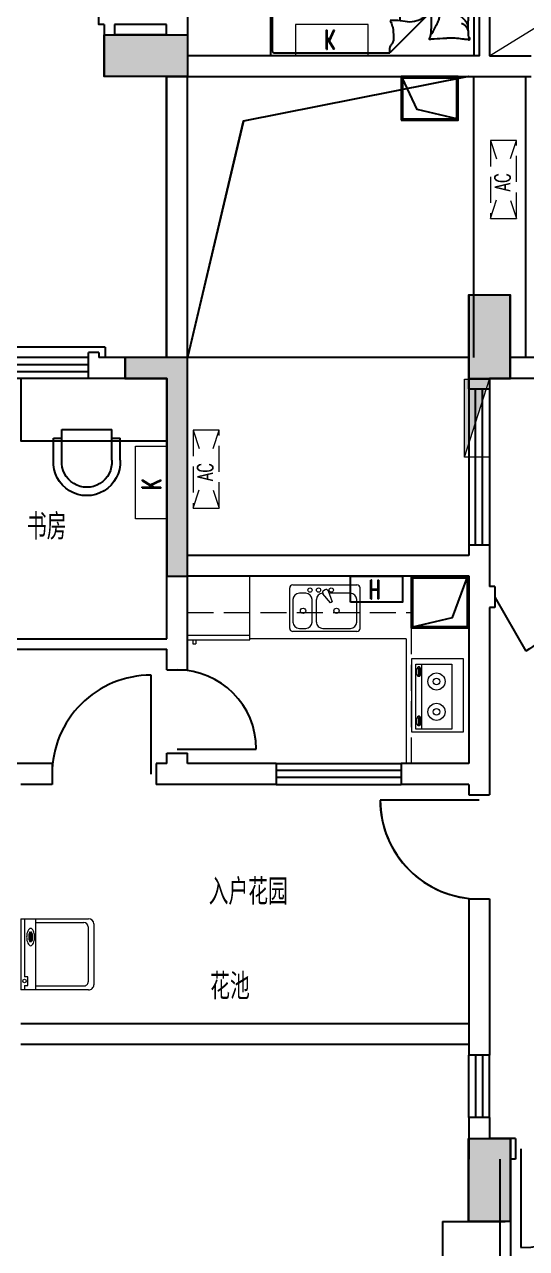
# Model space of a CAD drawing. Extents: x -503369 to -468969, y -592991 to -562131.
# Drawn here: x -495534 to -490714, y -582319 to -570561 of the extents above; entities that cross this region are included whole.
import ezdxf
from ezdxf.enums import TextEntityAlignment as Align

# ---------------------------------------------------------------- set-up
doc = ezdxf.new("R2010")
doc.units = 0
doc.header["$LTSCALE"] = 1000
doc.header["$MEASUREMENT"] = 0
doc.linetypes.add('DASH', pattern=[0.35, 0.25, -0.1])
doc.layers.get('0').update_dxf_attribs({"linetype": 'CONTINUOUS'})
for name, color, linetype, lineweight in [('-XHS', 11, 'CONTINUOUS', 5), ('AC', 11, 'CONTINUOUS', 9), ('axis3', 134, 'CONTINUOUS', 13), ('FUR1', 223, 'CONTINUOUS', 0), ('PS', 30, 'CONTINUOUS', 9), ('房间名称', 7, 'CONTINUOUS', 9), ('轴线尺寸', 3, 'CONTINUOUS', 13)]:
    doc.layers.add(name, color=color, linetype=linetype, lineweight=lineweight)
for name, color, linetype in [('F', 8, 'CONTINUOUS'), ('FUR', 8, 'CONTINUOUS'), ('H1', 8, 'CONTINUOUS'), ('see', 200, 'CONTINUOUS'), ('STAIR', 3, 'CONTINUOUS'), ('WALL', 2, 'CONTINUOUS'), ('WINDOW', 3, 'CONTINUOUS'), ('WINDOW_TEXT', 7, 'CONTINUOUS'), ('Z1', 2, 'CONTINUOUS'), ('栏杆', 140, 'CONTINUOUS'), ('烟道', 193, 'CONTINUOUS'), ('热水器', 193, 'CONTINUOUS')]:
    doc.layers.add(name, color=color, linetype=linetype)
doc.layers.get('轴线尺寸').off()
doc.styles.add('_HZTXT1', font='romand.shx', dxfattribs={"width": 0.7, "bigfont": 'hztxt.shx'})
doc.styles.add('_ROMANC', font='ROMANC', dxfattribs={"width": 0.6})
doc.styles.add('DIM_FONT', font='ROMAND.shx', dxfattribs={"width": 0.7})
doc.styles.add('SIMPLEX', font='SIMPLEX.SHX')
doc.styles.get("Standard").update_dxf_attribs({"font": 'GBENOR', "bigfont": 'GBCBIG'})
doc.styles.add('ZBHZ', font='simplex.shx', dxfattribs={"width": 0.7, "bigfont": 'zbhz.shx'})

# ---------------------------------------------------------------- blocks, each defined once
blk = doc.blocks.new('_WBLK')
for p, q in [((-0.5, 0.5), (0.5, 0.5)), ((0.5, 0.1667), (-0.5, 0.1667)), ((0.5, -0.1667), (-0.5, -0.1667)), ((-0.5, -0.5), (0.5, -0.5))]:
    blk.add_line(p, q)
at = {"layer": 'WINDOW_TEXT', "style": 'SIMPLEX', "flags": 9}
blk.add_attdef('A', text='', height=1, dxfattribs=at).set_placement((0, 1.5), align=Align.MIDDLE)
blk = doc.blocks.new('_DBLK')
blk.add_line((-0.45, 0), (-0.45, -0.95))
blk.add_arc((-0.45, 0), 0.95, 270, 0)
at = {"layer": 'WINDOW_TEXT', "style": 'SIMPLEX', "flags": 9}
blk.add_attdef('A', text='', height=1, dxfattribs=at).set_placement((0, 1.5), align=Align.MIDDLE)
blk = doc.blocks.new('_DBLK1')
for p, q in [((-0.5, 0), (-0.25, -0.433)), ((0.5, 0), (0.25, -0.433))]:
    blk.add_line(p, q)
for centre, start, end in [((-0.5, 0), 300, 0), ((0.5, 0), 180, 240)]:
    blk.add_arc(centre, 0.5, start, end)
at = {"style": 'SIMPLEX', "flags": 9}
blk.add_attdef('A', text='', height=1, dxfattribs=at).set_placement((0, 1.5), align=Align.MIDDLE)
blk = doc.blocks.new('dghy')
at = {"layer": 'H1'}
for points in [[(440741, 451541), (441541, 451541), (440741, 451141), (441541, 451141)], [(444241, 449041), (444641, 449041), (444241, 448241), (444641, 448241)], [(440941, 448441), (441541, 448441), (440941, 448241), (441341, 448241)], [(441341, 448241), (441541, 448441), (441341, 446341), (441541, 446341)], [(444241, 440941), (444641, 440941), (444241, 440141), (444641, 440141)]]:
    blk.add_solid(points, dxfattribs=at)
at = {"layer": 'Z1'}
for points in [[(441541, 451141), (440741, 451141), (440741, 451541), (441541, 451541), (441541, 451341), (441541, 451341)], [(444241, 448241), (444641, 448241), (444641, 449041), (444241, 449041)], [(441541, 446341), (441541, 448441), (440941, 448441), (440941, 448241), (441341, 448241), (441341, 446341)], [(444241, 440941), (444641, 440941), (444641, 440141), (444241, 440141)]]:
    blk.add_lwpolyline(points, close=True, dxfattribs=at)
blk = doc.blocks.new('M_C3')
for p, q in [((-319, 296), (-319, 84)), ((-239, 296), (-239, 0)), ((239, 296), (239, 0)), ((319, 296), (319, 84)), ((-319, 84), (-239, 84)), ((-239, 0), (239, 0)), ((239, 84), (319, 84))]:
    blk.add_line(p, q)
for radius, start, end in [(320, 356.4494, 183.5506), (240, 355.2636, 184.7364)]:
    blk.add_arc((0, 316), radius, start, end)
at = {"width": 0.8, "flags": 9}
for tag in ['YSIZE', 'XSIZE', 'XSIZE', 'YSIZE']:
    blk.add_attdef(tag, (0, 0), '', height=0.5, dxfattribs=at)
blk = doc.blocks.new('K')
at = {"layer": 'AC'}
blk.add_lwpolyline([(0, 0), (700, 0), (700, -300), (0, -300)], close=True, dxfattribs=at)
at = {"layer": 'AC', "style": '_HZTXT1', "width": 0.7}
blk.add_text('K', height=180, rotation=360, dxfattribs=at).set_placement((278, -244))
blk = doc.blocks.new('A$C508A78C2')
at = {"layer": 'AC', "xscale": -1, "rotation": 270}
blk.add_blockref('K', (300, 0), dxfattribs=at)
blk = doc.blocks.new('f')
at = {"layer": '热水器'}
blk.add_lwpolyline([(497435, 492394), (497435, 492144), (496935, 492144), (496935, 492394)], close=True, dxfattribs=at)
at = {"layer": '热水器', "style": '_HZTXT1', "oblique": -180, "text_generation_flag": 4, "width": 0.7}
blk.add_text('H', height=180, rotation=180, dxfattribs=at).set_placement((497262, 492182))
blk = doc.blocks.new('A$C3C1C112D')
for p, q in [((690, 706), (0, 706)), ((0, 50), (0, 706)), ((43, 670), (0, 670)), ((43, 671), (43, 640)), ((43, 640), (126, 640)), ((126, 640), (126, 671)), ((690, 670), (126, 670)), ((468, 619), (468, 607)), ((478, 610), (478, 593)), ((543, 610), (478, 610)), ((478, 593), (543, 593)), ((543, 593), (543, 610)), ((560, 618), (560, 607)), ((690, 706), (690, 50)), ((0, 561), (690, 561)), ((38, 562), (38, 95)), ((652, 562), (652, 95)), ((640, 0), (50, 0)), ((612, 55), (78, 55))]:
    blk.add_line(p, q)
blk.add_lwpolyline([(428, 611, 0.185158), (433, 599, 0.102042), (453, 584, 0.060862), (478, 576, 0.047173), (511, 573, 0.047173), (545, 576, 0.060862), (570, 584, 0.102042), (590, 599, 0.185158), (595, 611, 0.185158), (590, 624, 0.102042), (570, 638, 0.060862), (545, 647, 0.047173), (511, 650, 0.047173), (478, 647, 0.060862), (453, 638, 0.102042), (433, 624, 0.185158)], format="xyb", close=True)
for points in [[(560, 618, 0.259034), (558, 621, 0.076276), (546, 626, 0.036515), (533, 629, 0.026615), (514, 630, 0.026615), (495, 629, 0.036515), (482, 626, 0.076276), (470, 621, 0.259034), (468, 618, 0.078462), (468, 617, 0.056762)], [(560, 607, 0.259034), (558, 611, 0.076276), (546, 616, 0.036515), (533, 618, 0.026615), (514, 619, 0.026615), (495, 618, 0.036515), (482, 616, 0.076276), (470, 611, 0.259034), (468, 607, 0.259034), (470, 604, 0.056762), (478, 600, 0.036515)], [(543, 598, 0.008736), (546, 599, 0.076276), (558, 604, 0.259034), (560, 607, 0.259034)]]:
    blk.add_lwpolyline(points, format="xyb")
blk.add_circle((86, 671), 17.5)
for centre, radius, start, end in [((50, 50), 50, 180.0011, 270.0011), ((78, 95), 40, 180.0011, 270.0011), ((612, 95), 40, 270.0011, 0.0011), ((640, 50), 50, 270.0011, 0.0011)]:
    blk.add_arc(centre, radius, start, end)
at = {"oblique": 0, "width": 0.8, "flags": 9}
for tag in ['XSIZE', 'YSIZE']:
    blk.add_attdef(tag, (345, 706), '', height=0.5, rotation=0.0011, dxfattribs=at)
blk = doc.blocks.new('_C10HGB')
at = {"linetype": 'DASH'}
for p, q in [((0, 250), (177, 191)), ((750, 250), (573, 191)), ((172, 57), (0, 0)), ((575, 58), (750, 0))]:
    blk.add_line(p, q, dxfattribs=at)
blk.add_lwpolyline([(750, 0), (750, 250), (0, 250), (0, 0), (750, 0)], dxfattribs=at)
at = {"style": '_ROMANC', "width": 0.7}
blk.add_text('AC', height=148.6, rotation=360, dxfattribs=at).set_placement((261, 60))
at = {"style": 'DIM_FONT', "width": 0.8, "flags": 9}
for tag in ['XSIZE', 'YSIZE']:
    blk.add_attdef(tag, (0, 0), '', height=0.5, dxfattribs=at)
blk = doc.blocks.new('HFFG')
at = {"layer": 'STAIR'}
blk.add_line((367341, 318622), (370041, 318622), dxfattribs=at)
at = {"layer": 'AC', "xscale": -1, "rotation": 270}
blk.add_blockref('_C10HGB', (369737, 317175), dxfattribs=at)
blk = doc.blocks.new('A$C65CE207E')
for p, q in [((500, 700), (0, 700)), ((0, 700), (0, 0)), ((44, 649), (387, 649)), ((44, 27), (44, 649)), ((52, 607), (68, 607)), ((52, 543), (52, 607)), ((77, 624), (66, 624)), ((68, 607), (68, 543)), ((100, 27), (100, 649)), ((387, 649), (387, 27)), ((500, 0), (500, 700)), ((68, 543), (52, 543)), ((78, 532), (66, 532)), ((52, 70), (52, 134)), ((52, 134), (68, 134)), ((77, 151), (66, 151)), ((68, 134), (68, 70)), ((387, 27), (44, 27)), ((68, 70), (52, 70)), ((78, 59), (66, 59)), ((0, 0), (500, 0))]:
    blk.add_line(p, q)
for points in [[(57, 607, -0.008736), (58, 610, -0.076276), (63, 622, -0.259034), (66, 624, -0.259034)], [(66, 624, -0.259034), (70, 622, -0.076276), (75, 610, -0.036515), (77, 597, -0.026615), (78, 578, -0.026615), (77, 559, -0.036515), (75, 546, -0.076276), (70, 534, -0.259034), (66, 532, -0.259034), (63, 534, -0.056762), (59, 543, -0.036515)], [(77, 624, -0.259034), (80, 622, -0.076276), (85, 610, -0.036515), (88, 597, -0.026615), (89, 578, -0.026615), (88, 559, -0.036515), (85, 546, -0.076276), (80, 534, -0.259034), (77, 532, -0.078462), (76, 532, -0.056762)], [(57, 134, -0.008736), (58, 137, -0.076276), (63, 149, -0.259034), (66, 151, -0.259034)], [(66, 151, -0.259034), (70, 149, -0.076276), (75, 137, -0.036515), (77, 124, -0.026615), (78, 105, -0.026615), (77, 86, -0.036515), (75, 73, -0.076276), (70, 61, -0.259034), (66, 59, -0.259034), (63, 61, -0.056762), (59, 70, -0.036515)], [(77, 151, -0.259034), (80, 149, -0.076276), (85, 137, -0.036515), (88, 124, -0.026615), (89, 105, -0.026615), (88, 86, -0.036515), (85, 73, -0.076276), (80, 61, -0.259034), (77, 59, -0.078462), (76, 59, -0.056762)]]:
    blk.add_lwpolyline(points, format="xyb")
for centre, radius in [((241, 484), 82.5), ((241, 484), 31.6), ((241, 192), 82.5), ((241, 192), 31.6)]:
    blk.add_circle(centre, radius)
at = {"oblique": -180, "text_generation_flag": 4, "width": 0.8, "flags": 9}
for tag in ['YSIZE', 'XSIZE']:
    blk.add_attdef(tag, (500, 350), '', height=0.5, rotation=90, dxfattribs=at)
blk = doc.blocks.new('REF1')
for p, q in [((-300, -566), (300, -566)), ((-250, -610), (-250, -650)), ((-250, -650), (-220, -650)), ((-220, -610), (-220, -650))]:
    blk.add_line(p, q)
blk.add_lwpolyline([(-300, -610), (300, -610), (300, 0), (-300, 0)], close=True)
blk = doc.blocks.new('M_E29JIV')
at = {"color": 0, "linetype": 'ByBlock'}
for p, q in [((0, -307), (0, 307)), ((31, 337), (419, 337)), ((82, 245), (82, 40)), ((358, 307), (143, 307)), ((419, -20), (419, 245)), ((450, 307), (450, -307)), ((48, 2), (57, -12)), ((59, 31), (163, 70)), ((173, 53), (87, -18)), ((163, 70), (173, 53)), ((143, -82), (358, -82)), ((82, -184), (82, -245)), ((358, -123), (143, -123)), ((419, -245), (419, -184)), ((419, -338), (31, -338)), ((143, -307), (358, -307))]:
    blk.add_line(p, q, dxfattribs=at)
for centre, radius in [((251, 112), 25.6), ((51, 61), 20.5), ((51, -61), 20.5), ((51, -143), 20.5), ((251, -210), 25.6)]:
    blk.add_circle(centre, radius, dxfattribs=at)
for centre, radius, start, end in [((31, 307), 30.7, 90, 180), ((143, 245), 61.4, 90, 180), ((358, 245), 61.4, 0, 90), ((419, 307), 30.7, 0, 90), ((66, 12), 20.5, 110.5377, 210), ((74, -2), 20.5, 210, 309.4623), ((143, -20), 61.4, 180, 270), ((358, -20), 61.4, 270, 0), ((143, -184), 61.4, 90, 180), ((358, -184), 61.4, 0, 90), ((31, -307), 30.7, 180, 270), ((143, -245), 61.4, 180, 270), ((358, -245), 61.4, 270, 0), ((419, -307), 30.7, 270, 0)]:
    blk.add_arc(centre, radius, start, end, dxfattribs=at)
at = {"style": 'DIM_FONT', "width": 0.8, "flags": 9}
for tag in ['XSIZE', 'YSIZE']:
    blk.add_attdef(tag, (0, 0), '', height=0.5, dxfattribs=at)
blk = doc.blocks.new('ht')
at = {"layer": '烟道'}
for points in [[(452112, 309628), (452112, 309078), (451612, 309078), (451612, 309628)], [(452097, 309613), (452097, 309093), (451627, 309093), (451627, 309613)]]:
    blk.add_lwpolyline(points, close=True, dxfattribs=at)
blk.add_lwpolyline([(452097, 309093), (452008, 309471), (451627, 309613)], dxfattribs=at)
blk = doc.blocks.new('HGDSGS')
at = {"layer": 'FUR1', "linetype": 'DASH'}
for p, q in [((702841, 316172), (704991, 316172)), ((704991, 314722), (704991, 316022))]:
    blk.add_line(p, q, dxfattribs=at)
at = {"layer": 'FUR1'}
for q in [(703441, 315922), (704941, 314722)]:
    blk.add_line((704941, 315922), q, dxfattribs=at)
for name, p, rotation in [('REF1', (703141, 316522), 359.999999936634), ('M_E29JIV', (704160, 316440), 270.0000000466907), ('ht', (395913, 768134), 270)]:
    blk.add_blockref(name, p, dxfattribs=dict(at, rotation=rotation))
blk.add_blockref('A$C65CE207E', (704991, 315027), dxfattribs=at)
blk = doc.blocks.new('hdgsgs')
at = {"layer": 'F', "linetype": 'Continuous'}
blk.add_lwpolyline([(581670, 470568), (581670, 471168), (580270, 471168), (580270, 470568)], close=True, dxfattribs=at)
blk.add_lwpolyline([(581670, 470568), (581670, 471168), (580270, 471168), (580270, 470568)], close=True, dxfattribs=at)
at = {"layer": 'see'}
for q in [(579260, 471468), (581080, 471368)]:
    blk.add_line((581080, 471468), q, dxfattribs=at)
at = {"layer": 'STAIR'}
for p, q in [((584570, 471368), (581870, 471368)), ((584570, 464968), (580270, 464968)), ((584570, 464768), (580270, 464768))]:
    blk.add_line(p, q, dxfattribs=at)
at = {"layer": 'WALL'}
for p, q in [((580920, 471168), (580920, 471418)), ((581020, 471418), (580920, 471418)), ((581020, 471418), (581020, 471368)), ((581870, 471368), (581020, 471368)), ((581870, 469468), (581870, 471368)), ((584570, 471368), (584570, 471068)), ((581670, 471168), (580920, 471168)), ((581670, 468668), (581670, 471168)), ((584770, 471168), (584770, 471068)), ((584570, 471068), (584770, 471068)), ((584570, 469568), (584770, 469568)), ((584570, 469568), (584570, 469468)), ((584770, 469568), (584770, 469168)), ((584570, 469468), (581870, 469468)), ((584570, 469268), (581870, 469268)), ((581870, 468368), (581870, 469268)), ((584570, 469268), (584570, 467468)), ((584820, 469168), (584770, 469168)), ((584820, 469168), (584820, 468968)), ((584770, 468968), (584770, 467168)), ((584820, 468968), (584770, 468968)), ((578970, 468568), (581670, 468568)), ((579070, 468668), (581670, 468668)), ((581670, 468368), (581670, 468568)), ((581670, 468368), (581870, 468368)), ((581670, 467468), (581670, 467568)), ((581670, 467568), (581870, 467568)), ((581870, 467468), (581870, 467568)), ((580570, 467468), (580070, 467468)), ((580570, 467468), (580570, 467268)), ((581570, 467468), (581570, 467268)), ((581670, 467468), (581570, 467468)), ((582720, 467468), (581870, 467468)), ((582720, 467468), (582720, 467268)), ((584570, 467468), (583920, 467468)), ((583920, 467468), (583920, 467268)), ((580570, 467268), (580270, 467268)), ((582720, 467268), (581570, 467268)), ((584570, 467268), (583920, 467268)), ((584570, 467268), (584570, 467168)), ((584570, 467168), (584770, 467168)), ((584570, 466168), (584770, 466168)), ((584570, 466168), (584570, 464668)), ((584770, 466168), (584770, 464668)), ((584770, 464668), (584570, 464668)), ((584770, 464068), (584570, 464068)), ((584570, 464068), (584570, 463668)), ((584770, 464068), (584770, 463868))]:
    blk.add_line(p, q, dxfattribs=at)
at = {"layer": 'AC', "xscale": -1}
blk.add_blockref('A$C508A78C2', (581670, 469818), dxfattribs=at)
at = {"layer": 'F', "xscale": -1, "rotation": 180}
blk.add_blockref('M_C3', (580903, 470678), dxfattribs=at)
at = {"layer": 'FUR1', "xscale": 0.9916666666977108, "yscale": 0.9916666666395026, "zscale": 0.9916666666666667, "rotation": 90.00000043047409}
blk.add_blockref('A$C3C1C112D', (580970, 465294), dxfattribs=at)
at = {"layer": 'WINDOW', "xscale": -1500, "yscale": 200, "zscale": 1500}
blk.add_blockref('_WBLK', (580170, 471268), dxfattribs=at)
at = {"layer": 'WINDOW'}
for name, p, xscale, yscale, zscale, rotation in [('_WBLK', (584670, 470318), 1500, 200, 1500, 270), ('_DBLK', (581770, 467968), 800, 800, 800, 90), ('_DBLK', (581070, 467368), 1000, 1000, 1000, 180), ('_WBLK', (583320, 467368), -1200, 200, 1200, 180), ('_DBLK', (584670, 466668), 1000, 1000, 1000, 270), ('_WBLK', (584670, 464368), 600, 200.0000000000582, 600, 90)]:
    blk.add_blockref(name, p, dxfattribs=dict(at, xscale=xscale, yscale=yscale, zscale=zscale, rotation=rotation))
at = {"layer": '房间名称', "xscale": -1}
blk.add_blockref('HFFG', (951910, 152746), dxfattribs=at)
at = {"layer": '热水器', "rotation": 180}
blk.add_blockref('f', (1080871, 961412), dxfattribs=at)
at = {"layer": '轴线尺寸'}
blk.add_blockref('HGDSGS', (-120971, 152746), dxfattribs=at)
blk = doc.blocks.new('A$C69646BA1')
at = {"layer": 'FUR1'}
for p, q in [((65, 37), (7, 92)), ((38, 1), (9, 80)), ((519, 0), (38, 1)), ((41, 1), (518, 0)), ((99, 23), (459, 23)), ((420, 105), (138, 106)), ((138, 106), (420, 105)), ((495, 37), (552, 95)), ((548, 78), (519, 0))]:
    blk.add_line(p, q, dxfattribs=at)
for centre, radius in [((281, 173), 31.6), ((281, 173), 23), ((179, 66), 16.3), ((379, 65), 16.3)]:
    blk.add_circle(centre, radius, dxfattribs=at)
for centre, radius, start, end in [((307, 153), 307, 115.0915, 193.7817), ((279, 178), 244, 10.8497, 168.9284), ((279, 203), 250, 63.3535, 114.1543), ((248, 152), 309, 346.3232, 62.5659), ((139, 207), 101, 169.873, 269.3444), ((420, 206), 100, 270.0131, 10.3251), ((100, 73), 50, 226.7074, 269.8889), ((460, 72), 49.8, 269.7832, 315.4333)]:
    blk.add_arc(centre, radius, start, end, dxfattribs=at)
blk = doc.blocks.new('A$C466029EA')
for p, q in [((80, 200), (80, 430)), ((420, 200), (420, 430)), ((110, 260), (390, 260)), ((0, 30), (0, 170)), ((30, 200), (470, 200)), ((500, 170), (500, 30)), ((470, 0), (30, 0))]:
    blk.add_line(p, q)
for centre, radius, start, end in [((477, 413), 398, 143.3619, 202.5495), ((250, 590), 110, 33.4509, 146.5491), ((23, 413), 398, 337.4505, 36.6381), ((30, 170), 30, 90, 180), ((470, 170), 30, 0, 90), ((30, 30), 30, 180, 270), ((470, 30), 30, 270, 0)]:
    blk.add_arc(centre, radius, start, end)
at = {"style": 'DIM_FONT', "width": 0.8, "flags": 9}
for tag in ['YSIZE', 'XSIZE']:
    blk.add_attdef(tag, (250, 0), '', height=0.5, dxfattribs=at)
blk = doc.blocks.new('hdgfd')
at = {"layer": 'FUR1'}
for p, q in [((714922, 322637), (714852, 322637)), ((714852, 322627), (714852, 322637)), ((714922, 322627), (714852, 322627)), ((714862, 322487), (714862, 322627)), ((714912, 322617), (714862, 322617)), ((714912, 322487), (714912, 322627)), ((714922, 322627), (714922, 322637))]:
    blk.add_line(p, q, dxfattribs=at)
for radius, start, end in [(50, 120, 60), (45, 123.749, 56.251), (25, 180, 0)]:
    blk.add_arc((714887, 322487), radius, start, end, dxfattribs=at)
blk = doc.blocks.new('A$C64DF1172')
at = {"layer": 'PS', "linetype": 'ByBlock'}
h = blk.add_hatch(dxfattribs=at)
h.set_pattern_fill('ANSI31', color=256, scale=150, angle=180, style=0)
h.set_pattern_definition([(315, (-453209.595, 198025.227), (-13.25825215, -13.25825215), [])])
h.paths.add_polyline_path([(20, 70, 1), (120, 70, 1)])
for p, q in [((70, 140, 0), (70, 0, 0)), ((0, 70, 0), (140, 70, 0))]:
    blk.add_line(p, q, dxfattribs=at)
blk.add_circle((70, 70, 0), 50, dxfattribs=at)
blk = doc.blocks.new('JAFDSF')
at = {"layer": 'FUR1'}
for p, q in [((707041, 322322), (705741, 322322)), ((705741, 321522), (707041, 322322)), ((707041, 321522), (705741, 322322))]:
    blk.add_line(p, q, dxfattribs=at)
at = {"layer": 'WALL'}
for p, q in [((707041, 322322), (707041, 321522)), ((707041, 322322), (707341, 322322)), ((707141, 322222), (707141, 321522)), ((707341, 322222), (707141, 322222)), ((707141, 321522), (707341, 321522))]:
    blk.add_line(p, q, dxfattribs=at)
at = {"layer": 'FUR1', "xscale": -1}
for name, p, rotation in [('A$C69646BA1', (707342, 323850), 89.88893833648052), ('A$C466029EA', (707341, 323072), 90), ('hdgfd', (384404, -392965), 270)]:
    blk.add_blockref(name, p, dxfattribs=dict(at, rotation=rotation))
at = {"layer": 'PS', "xscale": 1.5, "yscale": 1.5, "zscale": 1.5, "rotation": 270}
blk.add_blockref('A$C64DF1172', (707036, 322577, 0), dxfattribs=at)
blk = doc.blocks.new('sdsf')
at = {"layer": '烟道'}
for points in [[(791666, 418028), (792216, 418028), (792216, 418448), (791666, 418448)], [(791681, 418043), (792201, 418043), (792201, 418433), (791681, 418433)]]:
    blk.add_lwpolyline(points, close=True, dxfattribs=at)
blk.add_lwpolyline([(792201, 418043), (791822, 418132), (791681, 418433)], dxfattribs=at)
blk = doc.blocks.new('jgsdgdsgds')
at = {"layer": 'STAIR'}
for p, q in [((623340, 464640), (623340, 467340)), ((623540, 464640), (623540, 467340)), ((626290, 464640), (626290, 467340)), ((626240, 464640), (623540, 464640))]:
    blk.add_line(p, q, dxfattribs=at)
at = {"layer": 'WALL'}
for p, q in [((626340, 470140), (626340, 467540)), ((626440, 470140), (626440, 467540)), ((623540, 467940), (623540, 467540)), ((622740, 467840), (622740, 467340)), ((623340, 467840), (622840, 467840)), ((622840, 467840), (622840, 467740)), ((623340, 467740), (623340, 467840)), ((623340, 467740), (622840, 467740)), ((626340, 467540), (623540, 467540)), ((626440, 467540), (626840, 467540)), ((623340, 467340), (622740, 467340)), ((623340, 467340), (626840, 467340)), ((626240, 464640), (626240, 464340)), ((626940, 464640), (626640, 464640)), ((626240, 464340), (626440, 464340)), ((626940, 464440), (626440, 464440)), ((626440, 464440), (626440, 464340))]:
    blk.add_line(p, q, dxfattribs=at)
blk.add_lwpolyline([(622740, 467840), (622690, 467840), (622690, 467940), (622740, 467940)], dxfattribs=at)
at = {"layer": 'WINDOW'}
blk.add_lwpolyline([(626240, 467340), (624077, 466912), (623540, 464640)], dxfattribs=at)
at = {"layer": '栏杆'}
blk.add_line((626790, 464640), (626790, 467340), dxfattribs=at)
blk.add_line((626790, 464640), (626790, 467340), dxfattribs=at)
at = {"layer": 'AC'}
for name, p, rotation in [('A$C508A78C2', (624577, 467840), 270), ('_C10HGB', (626700, 465977), 90)]:
    blk.add_blockref(name, p, dxfattribs=dict(at, rotation=rotation))
at = {"layer": '房间名称'}
blk.add_blockref('JAFDSF', (-79300, 146018), dxfattribs=at)
at = {"layer": '烟道'}
blk.add_blockref('sdsf', (-166075, 48892), dxfattribs=at)
blk = doc.blocks.new('hgsgdf')
at = {"layer": 'STAIR'}
for q in [(670674, 477058), (670074, 474758)]:
    blk.add_line((670074, 477058), q, dxfattribs=at)
at = {"layer": 'WALL'}
for p, q in [((670774, 477858), (670524, 477858)), ((670774, 477858), (670774, 477658)), ((670774, 477658), (670724, 477658))]:
    blk.add_line(p, q, dxfattribs=at)
at = {"layer": '栏杆'}
for p, q in [((670624, 477658), (670624, 474758)), ((670724, 477658), (670724, 474758))]:
    blk.add_line(p, q, dxfattribs=at)
at = {"layer": 'WINDOW', "xscale": 1000, "yscale": 1000, "zscale": 1000}
blk.add_blockref('_DBLK', (671274, 477758), dxfattribs=at)
blk = doc.blocks.new('xhs300')
at = {"layer": '-XHS'}
blk.add_hatch(color=256, dxfattribs=at).paths.add_polyline_path([(353586, 188347), (353826, 188347), (353586, 187597)])
blk.add_line((353586, 187597), (353826, 188347), dxfattribs=at)
blk.add_lwpolyline([(353586, 187597), (353586, 188347), (353826, 188347), (353826, 187597)], close=True, dxfattribs=at)
blk = doc.blocks.new('l4')
at = {"layer": 'H1'}
for points in [[(450948, 444476), (451748, 444476), (450948, 444076), (451748, 444076)], [(454448, 441976), (454848, 441976), (454448, 441176), (454848, 441176)], [(451148, 441376), (451748, 441376), (451148, 441176), (451548, 441176)], [(451548, 441176), (451748, 441376), (451548, 439276), (451748, 439276)], [(454448, 433876), (454848, 433876), (454448, 433076), (454848, 433076)]]:
    blk.add_solid(points, dxfattribs=at)
at = {"layer": 'Z1'}
for points in [[(451748, 444076), (450948, 444076), (450948, 444476), (451748, 444476), (451748, 444276), (451748, 444276)], [(454448, 441176), (454848, 441176), (454848, 441976), (454448, 441976)], [(451748, 439276), (451748, 441376), (451148, 441376), (451148, 441176), (451548, 441176), (451548, 439276)], [(454448, 433876), (454848, 433876), (454848, 433076), (454448, 433076)]]:
    blk.add_lwpolyline(points, close=True, dxfattribs=at)
blk = doc.blocks.new('M_C55HKH')
for p, q in [((0, -52), (900, -52)), ((26, -509), (26, -1968)), ((503, -489), (46, -489)), ((503, -489), (872, -858)), ((46, -761), (564, -761)), ((872, -1968), (872, -858)), ((299, -1273), (295, -1270)), ((307, -1352), (299, -1273)), ((146, -1456), (100, -1409)), ((278, -1459), (305, -1407)), ((278, -1459), (357, -1410)), ((305, -1407), (307, -1352)), ((357, -1410), (393, -1337)), ((393, -1337), (392, -1318)), ((211, -1478), (146, -1456)), ((278, -1459), (211, -1478)), ((278, -1459), (251, -1606)), ((317, -1498), (278, -1459)), ((412, -1527), (317, -1498)), ((495, -1523), (412, -1527)), ((219, -1643), (211, -1652)), ((251, -1606), (219, -1643)), ((249, -1682), (286, -1639)), ((286, -1639), (333, -1628)), ((333, -1628), (405, -1618)), ((163, -1664), (89, -1649)), ((196, -1718), (154, -1766)), ((249, -1682), (175, -1667)), ((249, -1682), (196, -1718)), ((249, -1682), (266, -1787)), ((292, -1700), (249, -1682)), ((391, -1769), (292, -1700)), ((154, -1766), (147, -1841)), ((266, -1787), (243, -1892)), ((469, -1839), (391, -1769)), ((46, -1988), (852, -1988))]:
    blk.add_line(p, q)
blk.add_lwpolyline([(0, -2000), (0, 0), (900, 0), (900, -2000)], close=True)
for points in [[(135, -134, -0.263368), (107, -115, -0.494818), (116, -96, -0.049225), (134, -94, -0.036831), (158, -96, -0.031893), (196, -104, 0.035782), (230, -111, 0.032941), (319, -117, 0.026564), (430, -111, 0.017905), (468, -106, -0.033397), (488, -104, -0.03204), (525, -104, 0.018442), (590, -107, 0.010837), (654, -107, 0.014624), (702, -104, 0.111249), (725, -96, -0.153708), (742, -92, -0.076444), (749, -94, -0.215512), (751, -96, -0.585858), (748, -99, 0.363489), (744, -102, 0.191716), (743, -113, -0.129675), (745, -130, -0.01735), (742, -147, 0.019326), (740, -162, 0.018818), (733, -230, 0.021828), (732, -289, 0.006204), (734, -323, 0.001963), (740, -430, 0.028341), (744, -466, -0.117014), (744, -475, -0.36606), (742, -476, -0.03973), (728, -473, -0.048309), (715, -468, 0.062981), (704, -464, 0.04058), (681, -461, 0.014345), (614, -458, 0.005484), (488, -459, 0.007153), (392, -462, 0.008762), (350, -465, -0.008153), (304, -468, -0.06251), (247, -463, 0.078669), (201, -461, 0.047825), (179, -466, -0.034494), (148, -473, -0.023571), (123, -476, -0.510228), (122, -475), (129, -445), (150, -363, 0.073041), (152, -343, 0.023305), (146, -282, 0.018299), (142, -259, -0.01097), (135, -221, -0.042281), (132, -187, -0.027201), (135, -133)], [(609, -107, 0.027842), (585, -118, 0.048685), (573, -126, 0.023666), (545, -150, 0.031223), (526, -171, 0.046801), (521, -179, 0.023191), (513, -196)], [(691, -102, 0.088153), (656, -105, 0.088153), (625, -120, 0.077547), (604, -142, 0.077547), (590, -169)], [(133, -150, -0.05369), (148, -163, -0.070312), (156, -175, -0.015448), (159, -183, -0.013244), (163, -194, -0.082127), (166, -212, -0.064164), (163, -235)], [(135, -134, -0.077379), (170, -159, -0.077379), (195, -194, -0.047525), (205, -218, -0.047525), (210, -244)], [(225, -460, 0.009729), (253, -451, 0.009729), (280, -441, 0.007971), (301, -432, 0.007971), (323, -423)], [(695, -462, 0.016108), (656, -436, 0.024599), (629, -421, 0.009477), (580, -397, 0.015937), (550, -385, 0.072521), (534, -381, 0.033339), (498, -381)], [(503, -489, -0.085272), (566, -599, -0.124044), (575, -686), (562, -782), (563, -854)], [(563, -854, -0.027362), (602, -838, -0.040834), (629, -830, -0.038441), (717, -821, -0.076528), (761, -826, -0.103649), (788, -840, 0.093398), (818, -857, 0.072727), (841, -861, 0.052315), (872, -858)], [(400, -1581, 0.025626), (402, -1591, 0.0108), (426, -1697, 0.00456), (445, -1769, 0.01125), (454, -1797, 0.069394), (462, -1813, -0.079756), (468, -1827, -0.106399), (469, -1839, -0.328642), (466, -1842, -0.299547), (461, -1840, 0.189917), (454, -1835, 0.033518), (446, -1833, 0.075627), (442, -1833, 0.053489), (436, -1835, 0.017838), (418, -1843, 0.038394), (397, -1855, -0.059529), (384, -1862, -0.035943), (362, -1869, -0.011245), (291, -1884, -0.006203), (259, -1889, 0.010783), (241, -1893, 0.019485), (230, -1895, 0.005062), (188, -1908, 0.101392), (167, -1919, -0.223768), (156, -1922, -0.25558), (153, -1920, -0.081563), (150, -1907, -0.071805), (151, -1893, 0.069985), (152, -1879, 0.03546), (145, -1831, 0.029432), (130, -1774, 0.001554), (121, -1746, -0.00152), (112, -1718, -0.004735), (102, -1689, 0.00382), (91, -1653, 0.296001), (66, -1634, -0.649774), (61, -1616, -0.02319), (65, -1613, 0.0288), (68, -1610, 0.005727), (73, -1605, -0.004358), (80, -1599, -0.027528), (94, -1586, -0.046214), (104, -1580, -0.194121), (117, -1579, 0.133719), (137, -1580, 0.005779), (155, -1575, 0.008882)]]:
    blk.add_lwpolyline(points, format="xyb")
blk.add_lwpolyline([(345, -1251, 0.101392), (366, -1238, -0.223768), (377, -1234, -0.25558), (380, -1236, -0.081563), (384, -1249, -0.071805), (384, -1263, 0.069985), (384, -1277, 0.03546), (394, -1324, 0.029432), (414, -1380, 0.001554), (425, -1407, -0.00152), (437, -1434, -0.004735), (448, -1462, 0.00382), (462, -1497, 0.296001), (488, -1515, -0.649774), (495, -1532, -0.02319), (491, -1536, 0.0288), (488, -1539, 0.005727), (484, -1544, -0.004358), (478, -1551, -0.027528), (464, -1564, -0.046214), (455, -1571, -0.194121), (442, -1573, 0.133719), (422, -1574, 0.011505), (387, -1586, 0.008882), (343, -1604, 0.012426), (286, -1629, -0.033612), (264, -1637), (218, -1652), (182, -1663, 0.224341), (170, -1674, -0.722772), (163, -1673, -0.103513), (163, -1670, 0.053465), (163, -1664, 0.030109), (161, -1646, -0.031436), (159, -1628, -0.05324), (160, -1616, 0.05518), (161, -1604, 0.056271), (157, -1583, 0.0108), (124, -1480, 0.00456), (100, -1409, 0.01125), (89, -1381, 0.069394), (80, -1366, -0.079756), (73, -1353, -0.106399), (71, -1341, -0.328642), (74, -1338, -0.299547), (79, -1340, 0.189917), (86, -1344, 0.033518), (94, -1345, 0.075627), (98, -1345, 0.053489), (104, -1343, 0.017838), (122, -1333, 0.038394), (141, -1319, -0.059529), (154, -1311, -0.035943), (175, -1303, -0.011245), (245, -1283, -0.006203), (276, -1275, 0.010783), (295, -1270, 0.019485), (305, -1266, 0.005062)], format="xyb", close=True)
for centre, start, end in [((46, -509), 90, 180), ((46, -741), 180, 270), ((46, -1968), 180, 270), ((852, -1968), 270, 0)]:
    blk.add_arc(centre, 20, start, end)
at = {"style": 'DIM_FONT', "width": 0.8, "flags": 9}
for tag in ['XSIZE', 'YSIZE']:
    blk.add_attdef(tag, (0, 0), '', height=0.5, dxfattribs=at)

msp = doc.modelspace()

# ---------------------------------------------------------------- linework, layer by layer
at = {"layer": 'STAIR'}
for p, q in [((-494169, -573761), (-494169, -571061)), ((-493969, -573861), (-493969, -571061))]:
    msp.add_line(p, q, dxfattribs=at)
at = {"layer": 'WALL'}
for p, q in [((-491269, -578961), (-491069, -578961)), ((-491269, -578961), (-491269, -580461)), ((-491069, -578961), (-491069, -580461)), ((-491069, -580461), (-491269, -580461)), ((-491069, -581061), (-491269, -581061)), ((-491269, -581061), (-491269, -581461)), ((-491069, -581061), (-491069, -581261))]:
    msp.add_line(p, q, dxfattribs=at)
at = {"layer": 'WINDOW'}
msp.add_lwpolyline([(-491269, -571061), (-493432, -571489), (-493969, -573761)], dxfattribs=at)

# ---------------------------------------------------------------- block references
at = {"layer": '-XHS'}
msp.add_blockref('xhs300', (-844896, -762314), dxfattribs=at)
for name, p in [('hdgsgs', (-1075839, -1045129)), ('hgsgdf', (-1161593, -1059119))]:
    msp.add_blockref(name, p)
at = {"layer": 'axis3'}
msp.add_blockref('jgsdgdsgds', (-1117510, -1038401), dxfattribs=at)
at = {"layer": 'FUR', "rotation": 270}
msp.add_blockref('M_C55HKH', (-491169, -569961), dxfattribs=at)
at = {"layer": 'WINDOW', "xscale": -1200, "yscale": 1200, "zscale": 1200}
msp.add_blockref('_DBLK1', (-490419, -576061), dxfattribs=at)
at = {"layer": 'WINDOW'}
for name, p, xscale, yscale, zscale, rotation in [('_DBLK', (-491169, -578461), 1000, 1000, 1000, 270), ('_WBLK', (-491169, -580761), 600, 200.0000000000582, 600, 90)]:
    msp.add_blockref(name, p, dxfattribs=dict(at, xscale=xscale, yscale=yscale, zscale=zscale, rotation=rotation))
at = {"layer": 'Z1'}
for name, p in [('l4', (-945718, -1015137)), ('dghy', (-935510, -1022202))]:
    msp.add_blockref(name, p, dxfattribs=at)

# ---------------------------------------------------------------- texts
at = {"layer": '房间名称', "style": 'ZBHZ', "width": 0.8}
for s, p in [('书房', (-495321, -575510)), ('入户花园', (-493386, -579017)), ('花池', (-493561, -579926))]:
    msp.add_text(s, height=250, dxfattribs=at).set_placement(p, align=Align.CENTER)

doc.saveas('drawing.dxf')
